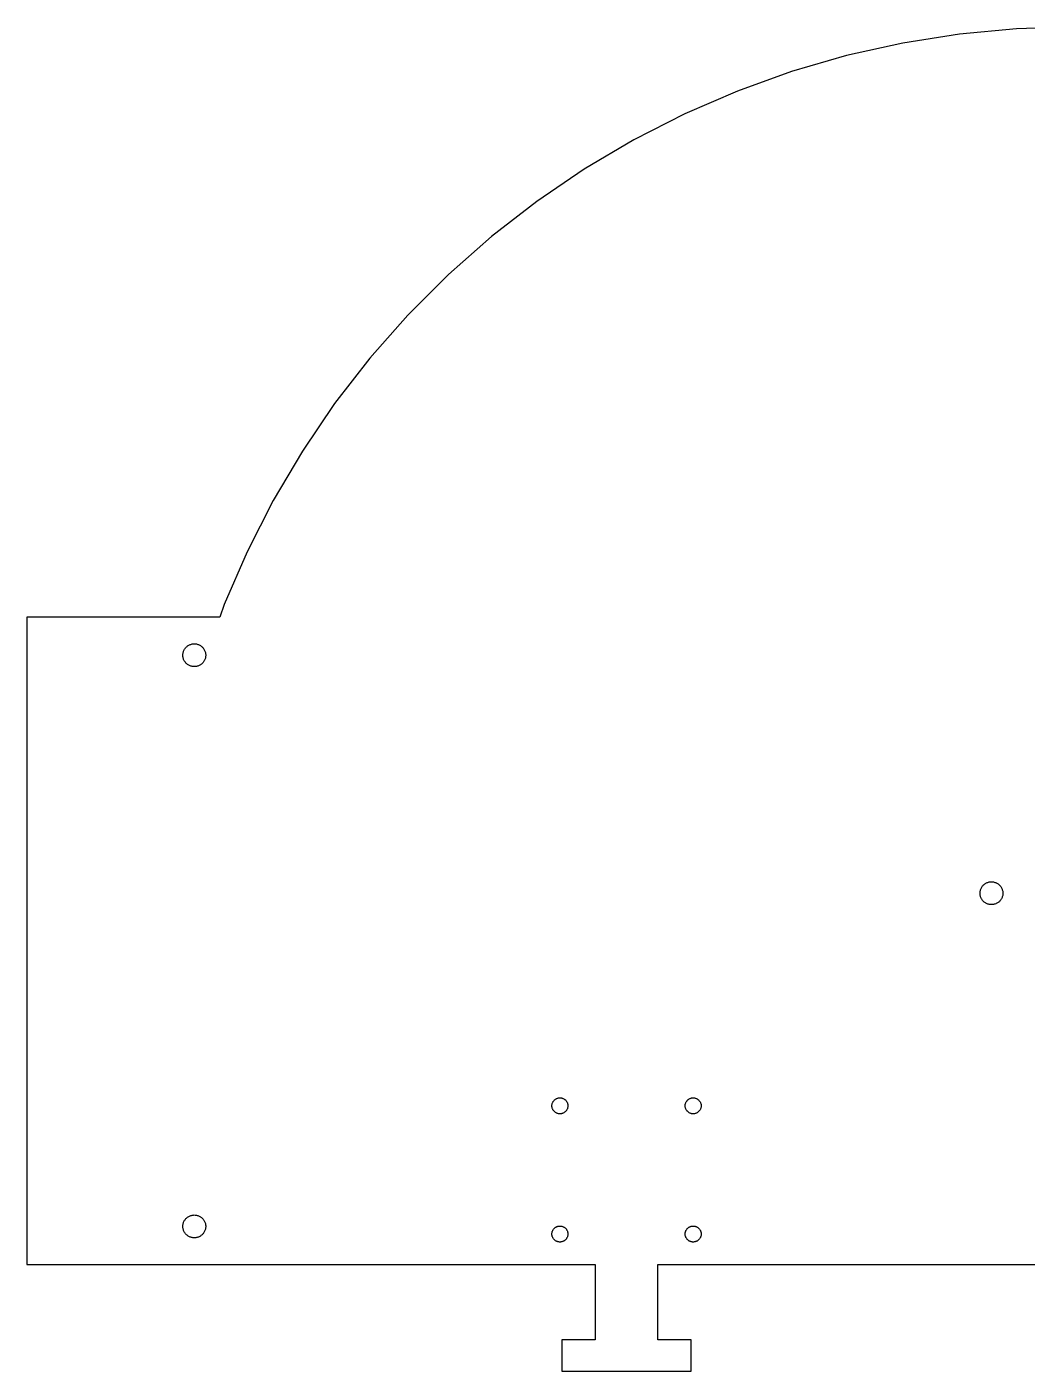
# Model space of a CAD drawing. Header units: metres. Extents: x -275 to 275, y -113 to 240.
# Drawn here: x -275 to -12.3, y -113 to 240 of the extents above; entities that cross this region are included whole.
import ezdxf

# ---------------------------------------------------------------- set-up
doc = ezdxf.new("R2010")
doc.units = ezdxf.units.M

msp = doc.modelspace()

# ---------------------------------------------------------------- linework, layer by layer
for p, q in [((-30.08, 238.108), (-44.9715, 235.749)), ((-15.0697, 239.526), (-30.08, 238.108)), ((0, 240), (-15.0697, 239.526)), ((-44.9715, 235.749), (-59.6856, 232.46)), ((-59.6856, 232.46), (-74.1641, 228.254)), ((-74.1641, 228.254), (-88.3499, 223.146)), ((-88.3499, 223.146), (-102.187, 217.158)), ((-102.187, 217.158), (-115.621, 210.314)), ((-115.621, 210.314), (-128.598, 202.639)), ((-128.598, 202.639), (-141.068, 194.164)), ((-141.068, 194.164), (-152.982, 184.923)), ((-152.982, 184.923), (-164.291, 174.952)), ((-164.291, 174.952), (-174.952, 164.291)), ((-174.952, 164.291), (-184.923, 152.982)), ((-184.923, 152.982), (-194.164, 141.068)), ((-194.164, 141.068), (-202.639, 128.598)), ((-202.639, 128.598), (-210.314, 115.621)), ((-210.314, 115.621), (-217.158, 102.187)), ((-217.158, 102.187), (-223.146, 88.3499)), ((-223.146, 88.3499), (-224.352, 85)), ((-224.352, 85), (-275, 85)), ((-275, 85), (-275, -85)), ((-232.476, 77.6289), (-232.308, 77.7145)), ((-232.308, 77.7145), (-232.135, 77.7893)), ((-232.135, 77.7893), (-231.957, 77.8532)), ((-231.957, 77.8532), (-231.776, 77.9057)), ((-231.776, 77.9057), (-231.592, 77.9469)), ((-231.592, 77.9469), (-231.406, 77.9763)), ((-231.406, 77.9763), (-231.219, 77.9941)), ((-231.219, 77.9941), (-231.03, 78)), ((-231.03, 78), (-230.842, 77.9941)), ((-230.842, 77.9941), (-230.654, 77.9763)), ((-230.654, 77.9763), (-230.468, 77.9469)), ((-230.468, 77.9469), (-230.284, 77.9057)), ((-230.284, 77.9057), (-230.103, 77.8532)), ((-230.103, 77.8532), (-229.926, 77.7893)), ((-229.926, 77.7893), (-229.753, 77.7145)), ((-229.753, 77.7145), (-229.585, 77.6289)), ((-234.03, 75), (-234.024, 75.1884)), ((-234.024, 74.8116), (-234.03, 75)), ((-234.024, 75.1884), (-234.007, 75.376)), ((-234.007, 74.624), (-234.024, 74.8116)), ((-234.007, 75.376), (-233.977, 75.5621)), ((-233.977, 74.4379), (-234.007, 74.624)), ((-233.977, 75.5621), (-233.936, 75.7461)), ((-233.936, 74.2539), (-233.977, 74.4379)), ((-233.936, 75.7461), (-233.883, 75.927)), ((-233.883, 74.073), (-233.936, 74.2539)), ((-233.883, 75.927), (-233.82, 76.1044)), ((-233.82, 76.1044), (-233.745, 76.2773)), ((-233.745, 76.2773), (-233.659, 76.4453)), ((-233.659, 76.4453), (-233.563, 76.6075)), ((-233.563, 76.6075), (-233.457, 76.7634)), ((-233.457, 76.7634), (-233.342, 76.9123)), ((-233.342, 76.9123), (-233.217, 77.0536)), ((-233.217, 77.0536), (-233.084, 77.1869)), ((-233.084, 77.1869), (-232.943, 77.3115)), ((-232.943, 77.3115), (-232.794, 77.427)), ((-232.794, 77.427), (-232.638, 77.533)), ((-232.638, 77.533), (-232.476, 77.6289)), ((-229.585, 77.6289), (-229.423, 77.533)), ((-229.423, 77.533), (-229.267, 77.427)), ((-229.267, 77.427), (-229.118, 77.3115)), ((-229.118, 77.3115), (-228.977, 77.1869)), ((-228.977, 77.1869), (-228.843, 77.0536)), ((-228.843, 77.0536), (-228.719, 76.9123)), ((-228.719, 76.9123), (-228.603, 76.7634)), ((-228.603, 76.7634), (-228.497, 76.6075)), ((-228.497, 76.6075), (-228.401, 76.4453)), ((-228.401, 76.4453), (-228.316, 76.2773)), ((-228.316, 76.2773), (-228.241, 76.1044)), ((-228.241, 76.1044), (-228.177, 75.927)), ((-228.177, 75.927), (-228.125, 75.7461)), ((-228.125, 74.2539), (-228.177, 74.073)), ((-228.125, 75.7461), (-228.083, 75.5621)), ((-228.083, 74.4379), (-228.125, 74.2539)), ((-228.083, 75.5621), (-228.054, 75.376)), ((-228.054, 74.624), (-228.083, 74.4379)), ((-228.054, 75.376), (-228.036, 75.1884)), ((-228.036, 74.8116), (-228.054, 74.624)), ((-228.036, 75.1884), (-228.03, 75)), ((-228.03, 75), (-228.036, 74.8116)), ((-233.82, 73.8956), (-233.883, 74.073)), ((-233.745, 73.7227), (-233.82, 73.8956)), ((-233.659, 73.5547), (-233.745, 73.7227)), ((-233.563, 73.3925), (-233.659, 73.5547)), ((-233.457, 73.2366), (-233.563, 73.3925)), ((-233.342, 73.0877), (-233.457, 73.2366)), ((-233.217, 72.9464), (-233.342, 73.0877)), ((-233.084, 72.8131), (-233.217, 72.9464)), ((-232.943, 72.6885), (-233.084, 72.8131)), ((-232.794, 72.573), (-232.943, 72.6885)), ((-232.638, 72.467), (-232.794, 72.573)), ((-232.476, 72.3711), (-232.638, 72.467)), ((-232.308, 72.2855), (-232.476, 72.3711)), ((-232.135, 72.2107), (-232.308, 72.2855)), ((-231.957, 72.1468), (-232.135, 72.2107)), ((-231.776, 72.0943), (-231.957, 72.1468)), ((-231.592, 72.0531), (-231.776, 72.0943)), ((-231.406, 72.0237), (-231.592, 72.0531)), ((-231.219, 72.0059), (-231.406, 72.0237)), ((-231.03, 72), (-231.219, 72.0059)), ((-230.842, 72.0059), (-231.03, 72)), ((-230.654, 72.0237), (-230.842, 72.0059)), ((-230.468, 72.0531), (-230.654, 72.0237)), ((-230.284, 72.0943), (-230.468, 72.0531)), ((-230.103, 72.1468), (-230.284, 72.0943)), ((-229.926, 72.2107), (-230.103, 72.1468)), ((-229.753, 72.2855), (-229.926, 72.2107)), ((-229.585, 72.3711), (-229.753, 72.2855)), ((-229.423, 72.467), (-229.585, 72.3711)), ((-229.267, 72.573), (-229.423, 72.467)), ((-229.118, 72.6885), (-229.267, 72.573)), ((-228.977, 72.8131), (-229.118, 72.6885)), ((-228.843, 72.9464), (-228.977, 72.8131)), ((-228.719, 73.0877), (-228.843, 72.9464)), ((-228.603, 73.2366), (-228.719, 73.0877)), ((-228.497, 73.3925), (-228.603, 73.2366)), ((-228.401, 73.5547), (-228.497, 73.3925)), ((-228.316, 73.7227), (-228.401, 73.5547)), ((-228.241, 73.8956), (-228.316, 73.7227)), ((-228.177, 74.073), (-228.241, 73.8956)), ((-24.1836, 14.1075), (-24.0777, 14.2634)), ((-24.0777, 14.2634), (-23.9622, 14.4123)), ((-23.9622, 14.4123), (-23.8375, 14.5536)), ((-23.8375, 14.5536), (-23.7043, 14.6869)), ((-23.7043, 14.6869), (-23.5629, 14.8115)), ((-23.5629, 14.8115), (-23.414, 14.927)), ((-23.414, 14.927), (-23.2581, 15.033)), ((-23.2581, 15.033), (-23.0959, 15.1289)), ((-23.0959, 15.1289), (-22.928, 15.2145)), ((-22.928, 15.2145), (-22.755, 15.2893)), ((-22.755, 15.2893), (-22.5777, 15.3532)), ((-22.5777, 15.3532), (-22.3967, 15.4057)), ((-22.3967, 15.4057), (-22.2128, 15.4469)), ((-22.2128, 15.4469), (-22.0266, 15.4763)), ((-22.0266, 15.4763), (-21.839, 15.4941)), ((-21.839, 15.4941), (-21.6506, 15.5)), ((-21.6506, 15.5), (-21.4622, 15.4941)), ((-21.4622, 15.4941), (-21.2746, 15.4763)), ((-21.2746, 15.4763), (-21.0885, 15.4469)), ((-21.0885, 15.4469), (-20.9046, 15.4057)), ((-20.9046, 15.4057), (-20.7236, 15.3532)), ((-20.7236, 15.3532), (-20.5462, 15.2893)), ((-20.5462, 15.2893), (-20.3733, 15.2145)), ((-20.3733, 15.2145), (-20.2054, 15.1289)), ((-20.2054, 15.1289), (-20.0432, 15.033)), ((-20.0432, 15.033), (-19.8873, 14.927)), ((-19.8873, 14.927), (-19.7384, 14.8115)), ((-19.7384, 14.8115), (-19.597, 14.6869)), ((-19.597, 14.6869), (-19.4637, 14.5536)), ((-19.4637, 14.5536), (-19.3391, 14.4123)), ((-19.3391, 14.4123), (-19.2236, 14.2634)), ((-19.2236, 14.2634), (-19.1176, 14.1075)), ((-24.6506, 12.5), (-24.6447, 12.6884)), ((-24.6447, 12.3116), (-24.6506, 12.5)), ((-24.6447, 12.6884), (-24.627, 12.876)), ((-24.627, 12.124), (-24.6447, 12.3116)), ((-24.627, 12.876), (-24.5975, 13.0621)), ((-24.5975, 11.9379), (-24.627, 12.124)), ((-24.5975, 13.0621), (-24.5564, 13.2461)), ((-24.5564, 11.7539), (-24.5975, 11.9379)), ((-24.5564, 13.2461), (-24.5038, 13.427)), ((-24.5038, 11.5729), (-24.5564, 11.7539)), ((-24.5038, 13.427), (-24.44, 13.6044)), ((-24.44, 11.3956), (-24.5038, 11.5729)), ((-24.44, 13.6044), (-24.3651, 13.7773)), ((-24.3651, 11.2227), (-24.44, 11.3956)), ((-24.3651, 13.7773), (-24.2795, 13.9453)), ((-24.2795, 11.0547), (-24.3651, 11.2227)), ((-24.2795, 13.9453), (-24.1836, 14.1075)), ((-24.1836, 10.8925), (-24.2795, 11.0547)), ((-24.0777, 10.7366), (-24.1836, 10.8925)), ((-23.9622, 10.5877), (-24.0777, 10.7366)), ((-19.2236, 10.7366), (-19.3391, 10.5877)), ((-19.1176, 10.8925), (-19.2236, 10.7366)), ((-19.1176, 14.1075), (-19.0217, 13.9453)), ((-19.0217, 11.0547), (-19.1176, 10.8925)), ((-19.0217, 13.9453), (-18.9361, 13.7773)), ((-18.9361, 11.2227), (-19.0217, 11.0547)), ((-18.9361, 13.7773), (-18.8613, 13.6044)), ((-18.8613, 11.3956), (-18.9361, 11.2227)), ((-18.8613, 13.6044), (-18.7975, 13.427)), ((-18.7975, 11.5729), (-18.8613, 11.3956)), ((-18.7975, 13.427), (-18.7449, 13.2461)), ((-18.7449, 11.7539), (-18.7975, 11.5729)), ((-18.7449, 13.2461), (-18.7038, 13.0621)), ((-18.7038, 11.9379), (-18.7449, 11.7539)), ((-18.7038, 13.0621), (-18.6743, 12.876)), ((-18.6743, 12.124), (-18.7038, 11.9379)), ((-18.6743, 12.876), (-18.6566, 12.6884)), ((-18.6566, 12.3116), (-18.6743, 12.124)), ((-18.6566, 12.6884), (-18.6506, 12.5)), ((-18.6506, 12.5), (-18.6566, 12.3116)), ((-23.8375, 10.4464), (-23.9622, 10.5877)), ((-23.7043, 10.3131), (-23.8375, 10.4464)), ((-23.5629, 10.1884), (-23.7043, 10.3131)), ((-23.414, 10.0729), (-23.5629, 10.1884)), ((-23.2581, 9.96701), (-23.414, 10.0729)), ((-23.0959, 9.87108), (-23.2581, 9.96701)), ((-22.928, 9.78551), (-23.0959, 9.87108)), ((-22.755, 9.71066), (-22.928, 9.78551)), ((-22.5777, 9.64682), (-22.755, 9.71066)), ((-22.3967, 9.59424), (-22.5777, 9.64682)), ((-22.2128, 9.55313), (-22.3967, 9.59424)), ((-22.0266, 9.52365), (-22.2128, 9.55313)), ((-21.839, 9.50591), (-22.0266, 9.52365)), ((-21.6506, 9.5), (-21.839, 9.50591)), ((-21.4622, 9.50591), (-21.6506, 9.5)), ((-21.2746, 9.52365), (-21.4622, 9.50591)), ((-21.0885, 9.55313), (-21.2746, 9.52365)), ((-20.9046, 9.59424), (-21.0885, 9.55313)), ((-20.7236, 9.64682), (-20.9046, 9.59424)), ((-20.5462, 9.71066), (-20.7236, 9.64682)), ((-20.3733, 9.78551), (-20.5462, 9.71066)), ((-20.2054, 9.87108), (-20.3733, 9.78551)), ((-20.0432, 9.96701), (-20.2054, 9.87108)), ((-19.8873, 10.0729), (-20.0432, 9.96701)), ((-19.7384, 10.1884), (-19.8873, 10.0729)), ((-19.597, 10.3131), (-19.7384, 10.1884)), ((-19.4637, 10.4464), (-19.597, 10.3131)), ((-19.3391, 10.5877), (-19.4637, 10.4464)), ((-136.9, -42.4392), (-136.84, -42.3216)), ((-136.84, -42.3216), (-136.773, -42.2081)), ((-136.773, -42.2081), (-136.699, -42.099)), ((-136.699, -42.099), (-136.618, -41.9947)), ((-136.618, -41.9947), (-136.531, -41.8958)), ((-136.531, -41.8958), (-136.438, -41.8025)), ((-136.438, -41.8025), (-136.339, -41.7153)), ((-136.339, -41.7153), (-136.234, -41.6344)), ((-136.234, -41.6344), (-136.125, -41.5602)), ((-136.125, -41.5602), (-136.012, -41.4931)), ((-136.012, -41.4931), (-135.894, -41.4332)), ((-135.894, -41.4332), (-135.773, -41.3808)), ((-135.773, -41.3808), (-135.649, -41.3361)), ((-135.649, -41.3361), (-135.522, -41.2993)), ((-135.522, -41.2993), (-135.393, -41.2705)), ((-135.393, -41.2705), (-135.263, -41.2499)), ((-135.263, -41.2499), (-135.132, -41.2375)), ((-135.132, -41.2375), (-135, -41.2333)), ((-135, -41.2333), (-134.868, -41.2375)), ((-134.868, -41.2375), (-134.737, -41.2499)), ((-134.737, -41.2499), (-134.607, -41.2705)), ((-134.607, -41.2705), (-134.478, -41.2993)), ((-134.478, -41.2993), (-134.351, -41.3361)), ((-134.351, -41.3361), (-134.227, -41.3808)), ((-134.227, -41.3808), (-134.106, -41.4332)), ((-134.106, -41.4332), (-133.988, -41.4931)), ((-133.988, -41.4931), (-133.875, -41.5602)), ((-133.875, -41.5602), (-133.766, -41.6344)), ((-133.766, -41.6344), (-133.661, -41.7153)), ((-133.661, -41.7153), (-133.562, -41.8025)), ((-133.562, -41.8025), (-133.469, -41.8958)), ((-133.469, -41.8958), (-133.382, -41.9947)), ((-133.382, -41.9947), (-133.301, -42.099)), ((-133.301, -42.099), (-133.227, -42.2081)), ((-133.227, -42.2081), (-133.16, -42.3216)), ((-133.16, -42.3216), (-133.1, -42.4392)), ((-101.9, -42.4392), (-101.84, -42.3216)), ((-101.84, -42.3216), (-101.773, -42.2081)), ((-101.773, -42.2081), (-101.699, -42.099)), ((-101.699, -42.099), (-101.618, -41.9947)), ((-101.618, -41.9947), (-101.531, -41.8958)), ((-101.531, -41.8958), (-101.438, -41.8025)), ((-101.438, -41.8025), (-101.339, -41.7153)), ((-101.339, -41.7153), (-101.234, -41.6344)), ((-101.234, -41.6344), (-101.125, -41.5602)), ((-101.125, -41.5602), (-101.012, -41.4931)), ((-101.012, -41.4931), (-100.894, -41.4332)), ((-100.894, -41.4332), (-100.773, -41.3808)), ((-100.773, -41.3808), (-100.649, -41.3361)), ((-100.649, -41.3361), (-100.522, -41.2993)), ((-100.522, -41.2993), (-100.393, -41.2705)), ((-100.393, -41.2705), (-100.263, -41.2499)), ((-100.263, -41.2499), (-100.132, -41.2375)), ((-100.132, -41.2375), (-100, -41.2333)), ((-100, -41.2333), (-99.8681, -41.2375)), ((-99.8681, -41.2375), (-99.7368, -41.2499)), ((-99.7368, -41.2499), (-99.6065, -41.2705)), ((-99.6065, -41.2705), (-99.4778, -41.2993)), ((-99.4778, -41.2993), (-99.3511, -41.3361)), ((-99.3511, -41.3361), (-99.2269, -41.3808)), ((-99.2269, -41.3808), (-99.1059, -41.4332)), ((-99.1059, -41.4332), (-98.9883, -41.4931)), ((-98.9883, -41.4931), (-98.8748, -41.5602)), ((-98.8748, -41.5602), (-98.7656, -41.6344)), ((-98.7656, -41.6344), (-98.6614, -41.7153)), ((-98.6614, -41.7153), (-98.5625, -41.8025)), ((-98.5625, -41.8025), (-98.4692, -41.8958)), ((-98.4692, -41.8958), (-98.3819, -41.9947)), ((-98.3819, -41.9947), (-98.3011, -42.099)), ((-98.3011, -42.099), (-98.2269, -42.2081)), ((-98.2269, -42.2081), (-98.1598, -42.3216)), ((-98.1598, -42.3216), (-98.0999, -42.4392)), ((-137.1, -43.3333), (-137.096, -43.2015)), ((-137.096, -43.4652), (-137.1, -43.3333)), ((-137.096, -43.2015), (-137.083, -43.0701)), ((-137.083, -43.5965), (-137.096, -43.4652)), ((-137.083, -43.0701), (-137.063, -42.9398)), ((-137.063, -43.7268), (-137.083, -43.5965)), ((-137.063, -42.9398), (-137.034, -42.8111)), ((-137.034, -43.8556), (-137.063, -43.7268)), ((-137.034, -42.8111), (-136.997, -42.6844)), ((-136.997, -43.9823), (-137.034, -43.8556)), ((-136.997, -42.6844), (-136.953, -42.5603)), ((-136.953, -44.1064), (-136.997, -43.9823)), ((-136.953, -42.5603), (-136.9, -42.4392)), ((-136.9, -44.2275), (-136.953, -44.1064)), ((-136.84, -44.345), (-136.9, -44.2275)), ((-136.773, -44.4586), (-136.84, -44.345)), ((-136.699, -44.5677), (-136.773, -44.4586)), ((-136.618, -44.6719), (-136.699, -44.5677)), ((-136.531, -44.7709), (-136.618, -44.6719)), ((-136.438, -44.8642), (-136.531, -44.7709)), ((-136.339, -44.9514), (-136.438, -44.8642)), ((-136.234, -45.0323), (-136.339, -44.9514)), ((-136.125, -45.1064), (-136.234, -45.0323)), ((-136.012, -45.1736), (-136.125, -45.1064)), ((-135.894, -45.2335), (-136.012, -45.1736)), ((-135.773, -45.2859), (-135.894, -45.2335)), ((-135.649, -45.3306), (-135.773, -45.2859)), ((-135.522, -45.3674), (-135.649, -45.3306)), ((-135.393, -45.3961), (-135.522, -45.3674)), ((-135.263, -45.4168), (-135.393, -45.3961)), ((-135.132, -45.4292), (-135.263, -45.4168)), ((-135, -45.4333), (-135.132, -45.4292)), ((-134.868, -45.4292), (-135, -45.4333)), ((-134.737, -45.4168), (-134.868, -45.4292)), ((-134.607, -45.3961), (-134.737, -45.4168)), ((-134.478, -45.3674), (-134.607, -45.3961)), ((-134.351, -45.3306), (-134.478, -45.3674)), ((-134.227, -45.2859), (-134.351, -45.3306)), ((-134.106, -45.2335), (-134.227, -45.2859)), ((-133.988, -45.1736), (-134.106, -45.2335)), ((-133.875, -45.1064), (-133.988, -45.1736)), ((-133.766, -45.0323), (-133.875, -45.1064)), ((-133.661, -44.9514), (-133.766, -45.0323)), ((-133.562, -44.8642), (-133.661, -44.9514)), ((-133.469, -44.7709), (-133.562, -44.8642)), ((-133.382, -44.6719), (-133.469, -44.7709)), ((-133.301, -44.5677), (-133.382, -44.6719)), ((-133.227, -44.4586), (-133.301, -44.5677)), ((-133.16, -44.345), (-133.227, -44.4586)), ((-133.1, -44.2275), (-133.16, -44.345)), ((-133.1, -42.4392), (-133.047, -42.5603)), ((-133.047, -44.1064), (-133.1, -44.2275)), ((-133.047, -42.5603), (-133.003, -42.6844)), ((-133.003, -43.9823), (-133.047, -44.1064)), ((-133.003, -42.6844), (-132.966, -42.8111)), ((-132.966, -43.8556), (-133.003, -43.9823)), ((-132.966, -42.8111), (-132.937, -42.9398)), ((-132.937, -43.7268), (-132.966, -43.8556)), ((-132.937, -42.9398), (-132.917, -43.0701)), ((-132.917, -43.5965), (-132.937, -43.7268)), ((-132.917, -43.0701), (-132.904, -43.2015)), ((-132.904, -43.4652), (-132.917, -43.5965)), ((-132.904, -43.2015), (-132.9, -43.3333)), ((-132.9, -43.3333), (-132.904, -43.4652)), ((-102.1, -43.3333), (-102.096, -43.2015)), ((-102.096, -43.4652), (-102.1, -43.3333)), ((-102.096, -43.2015), (-102.083, -43.0701)), ((-102.083, -43.5965), (-102.096, -43.4652)), ((-102.083, -43.0701), (-102.063, -42.9398)), ((-102.063, -43.7268), (-102.083, -43.5965)), ((-102.063, -42.9398), (-102.034, -42.8111)), ((-102.034, -43.8556), (-102.063, -43.7268)), ((-102.034, -42.8111), (-101.997, -42.6844)), ((-101.997, -43.9823), (-102.034, -43.8556)), ((-101.997, -42.6844), (-101.953, -42.5603)), ((-101.953, -44.1064), (-101.997, -43.9823)), ((-101.953, -42.5603), (-101.9, -42.4392)), ((-101.9, -44.2275), (-101.953, -44.1064)), ((-101.84, -44.345), (-101.9, -44.2275)), ((-101.773, -44.4586), (-101.84, -44.345)), ((-101.699, -44.5677), (-101.773, -44.4586)), ((-101.618, -44.6719), (-101.699, -44.5677)), ((-101.531, -44.7709), (-101.618, -44.6719)), ((-101.438, -44.8642), (-101.531, -44.7709)), ((-101.339, -44.9514), (-101.438, -44.8642)), ((-101.234, -45.0323), (-101.339, -44.9514)), ((-101.125, -45.1064), (-101.234, -45.0323)), ((-101.012, -45.1736), (-101.125, -45.1064)), ((-100.894, -45.2335), (-101.012, -45.1736)), ((-100.773, -45.2859), (-100.894, -45.2335)), ((-100.649, -45.3306), (-100.773, -45.2859)), ((-100.522, -45.3674), (-100.649, -45.3306)), ((-100.393, -45.3961), (-100.522, -45.3674)), ((-100.263, -45.4168), (-100.393, -45.3961)), ((-100.132, -45.4292), (-100.263, -45.4168)), ((-100, -45.4333), (-100.132, -45.4292)), ((-99.8681, -45.4292), (-100, -45.4333)), ((-99.7368, -45.4168), (-99.8681, -45.4292)), ((-99.6065, -45.3961), (-99.7368, -45.4168)), ((-99.4778, -45.3674), (-99.6065, -45.3961)), ((-99.3511, -45.3306), (-99.4778, -45.3674)), ((-99.2269, -45.2859), (-99.3511, -45.3306)), ((-99.1059, -45.2335), (-99.2269, -45.2859)), ((-98.9883, -45.1736), (-99.1059, -45.2335)), ((-98.8748, -45.1064), (-98.9883, -45.1736)), ((-98.7656, -45.0323), (-98.8748, -45.1064)), ((-98.6614, -44.9514), (-98.7656, -45.0323)), ((-98.5625, -44.8642), (-98.6614, -44.9514)), ((-98.4692, -44.7709), (-98.5625, -44.8642)), ((-98.3819, -44.6719), (-98.4692, -44.7709)), ((-98.3011, -44.5677), (-98.3819, -44.6719)), ((-98.2269, -44.4586), (-98.3011, -44.5677)), ((-98.1598, -44.345), (-98.2269, -44.4586)), ((-98.0999, -44.2275), (-98.1598, -44.345)), ((-98.0999, -42.4392), (-98.0475, -42.5603)), ((-98.0475, -44.1064), (-98.0999, -44.2275)), ((-98.0475, -42.5603), (-98.0028, -42.6844)), ((-98.0028, -43.9823), (-98.0475, -44.1064)), ((-98.0028, -42.6844), (-97.966, -42.8111)), ((-97.966, -43.8556), (-98.0028, -43.9823)), ((-97.966, -42.8111), (-97.9372, -42.9398)), ((-97.9372, -43.7268), (-97.966, -43.8556)), ((-97.9372, -42.9398), (-97.9165, -43.0701)), ((-97.9165, -43.5965), (-97.9372, -43.7268)), ((-97.9165, -43.0701), (-97.9041, -43.2015)), ((-97.9041, -43.4652), (-97.9165, -43.5965)), ((-97.9041, -43.2015), (-97.9, -43.3333)), ((-97.9, -43.3333), (-97.9041, -43.4652)), ((-233.936, -74.2539), (-233.883, -74.073)), ((-233.883, -74.073), (-233.82, -73.8956)), ((-233.82, -73.8956), (-233.745, -73.7227)), ((-233.745, -73.7227), (-233.659, -73.5547)), ((-233.659, -73.5547), (-233.563, -73.3925)), ((-233.563, -73.3925), (-233.457, -73.2366)), ((-233.457, -73.2366), (-233.342, -73.0877)), ((-233.342, -73.0877), (-233.217, -72.9464)), ((-233.217, -72.9464), (-233.084, -72.8131)), ((-233.084, -72.8131), (-232.943, -72.6885)), ((-232.943, -72.6885), (-232.794, -72.573)), ((-232.794, -72.573), (-232.638, -72.467)), ((-232.638, -72.467), (-232.476, -72.3711)), ((-232.476, -72.3711), (-232.308, -72.2855)), ((-232.308, -72.2855), (-232.135, -72.2107)), ((-232.135, -72.2107), (-231.957, -72.1468)), ((-231.957, -72.1468), (-231.776, -72.0943)), ((-231.776, -72.0943), (-231.592, -72.0531)), ((-231.592, -72.0531), (-231.406, -72.0237)), ((-231.406, -72.0237), (-231.219, -72.0059)), ((-231.219, -72.0059), (-231.03, -72)), ((-231.03, -72), (-230.842, -72.0059)), ((-230.842, -72.0059), (-230.654, -72.0237)), ((-230.654, -72.0237), (-230.468, -72.0531)), ((-230.468, -72.0531), (-230.284, -72.0943)), ((-230.284, -72.0943), (-230.103, -72.1468)), ((-230.103, -72.1468), (-229.926, -72.2107)), ((-229.926, -72.2107), (-229.753, -72.2855)), ((-229.753, -72.2855), (-229.585, -72.3711)), ((-229.585, -72.3711), (-229.423, -72.467)), ((-229.423, -72.467), (-229.267, -72.573)), ((-229.267, -72.573), (-229.118, -72.6885)), ((-229.118, -72.6885), (-228.977, -72.8131)), ((-228.977, -72.8131), (-228.843, -72.9464)), ((-228.843, -72.9464), (-228.719, -73.0877)), ((-228.719, -73.0877), (-228.603, -73.2366)), ((-228.603, -73.2366), (-228.497, -73.3925)), ((-228.497, -73.3925), (-228.401, -73.5547)), ((-228.401, -73.5547), (-228.316, -73.7227)), ((-228.316, -73.7227), (-228.241, -73.8956)), ((-228.241, -73.8956), (-228.177, -74.073)), ((-228.177, -74.073), (-228.125, -74.2539)), ((-234.03, -75), (-234.024, -74.8116)), ((-234.024, -75.1884), (-234.03, -75)), ((-234.024, -74.8116), (-234.007, -74.624)), ((-234.007, -75.376), (-234.024, -75.1884)), ((-234.007, -74.624), (-233.977, -74.4379)), ((-233.977, -75.5621), (-234.007, -75.376)), ((-233.977, -74.4379), (-233.936, -74.2539)), ((-233.936, -75.7461), (-233.977, -75.5621)), ((-233.883, -75.927), (-233.936, -75.7461)), ((-233.82, -76.1044), (-233.883, -75.927)), ((-233.745, -76.2773), (-233.82, -76.1044)), ((-233.659, -76.4453), (-233.745, -76.2773)), ((-233.563, -76.6075), (-233.659, -76.4453)), ((-233.457, -76.7634), (-233.563, -76.6075)), ((-233.342, -76.9123), (-233.457, -76.7634)), ((-233.217, -77.0536), (-233.342, -76.9123)), ((-233.084, -77.1869), (-233.217, -77.0536)), ((-232.943, -77.3115), (-233.084, -77.1869)), ((-232.794, -77.427), (-232.943, -77.3115)), ((-232.638, -77.533), (-232.794, -77.427)), ((-232.476, -77.6289), (-232.638, -77.533)), ((-232.308, -77.7145), (-232.476, -77.6289)), ((-229.585, -77.6289), (-229.753, -77.7145)), ((-229.423, -77.533), (-229.585, -77.6289)), ((-229.267, -77.427), (-229.423, -77.533)), ((-229.118, -77.3115), (-229.267, -77.427)), ((-228.977, -77.1869), (-229.118, -77.3115)), ((-228.843, -77.0536), (-228.977, -77.1869)), ((-228.719, -76.9123), (-228.843, -77.0536)), ((-228.603, -76.7634), (-228.719, -76.9123)), ((-228.497, -76.6075), (-228.603, -76.7634)), ((-228.401, -76.4453), (-228.497, -76.6075)), ((-228.316, -76.2773), (-228.401, -76.4453)), ((-228.241, -76.1044), (-228.316, -76.2773)), ((-228.177, -75.927), (-228.241, -76.1044)), ((-228.125, -75.7461), (-228.177, -75.927)), ((-228.125, -74.2539), (-228.083, -74.4379)), ((-228.083, -75.5621), (-228.125, -75.7461)), ((-228.083, -74.4379), (-228.054, -74.624)), ((-228.054, -75.376), (-228.083, -75.5621)), ((-228.054, -74.624), (-228.036, -74.8116)), ((-228.036, -75.1884), (-228.054, -75.376)), ((-228.036, -74.8116), (-228.03, -75)), ((-228.03, -75), (-228.036, -75.1884)), ((-137.1, -77), (-137.096, -76.8681)), ((-137.096, -77.1319), (-137.1, -77)), ((-137.096, -76.8681), (-137.083, -76.7368)), ((-137.083, -77.2632), (-137.096, -77.1319)), ((-137.083, -76.7368), (-137.063, -76.6065)), ((-137.063, -77.3935), (-137.083, -77.2632)), ((-137.063, -76.6065), (-137.034, -76.4778)), ((-137.034, -77.5222), (-137.063, -77.3935)), ((-137.034, -76.4778), (-136.997, -76.3511)), ((-136.997, -77.6489), (-137.034, -77.5222)), ((-136.997, -76.3511), (-136.953, -76.2269)), ((-136.953, -77.7731), (-136.997, -77.6489)), ((-136.953, -76.2269), (-136.9, -76.1059)), ((-136.9, -76.1059), (-136.84, -75.9883)), ((-136.84, -75.9883), (-136.773, -75.8748)), ((-136.773, -75.8748), (-136.699, -75.7656)), ((-136.699, -75.7656), (-136.618, -75.6614)), ((-136.618, -75.6614), (-136.531, -75.5625)), ((-136.531, -75.5625), (-136.438, -75.4692)), ((-136.438, -75.4692), (-136.339, -75.3819)), ((-136.339, -75.3819), (-136.234, -75.3011)), ((-136.234, -75.3011), (-136.125, -75.2269)), ((-136.125, -75.2269), (-136.012, -75.1598)), ((-136.012, -75.1598), (-135.894, -75.0999)), ((-135.894, -75.0999), (-135.773, -75.0475)), ((-135.773, -75.0475), (-135.649, -75.0028)), ((-135.649, -75.0028), (-135.522, -74.966)), ((-135.522, -74.966), (-135.393, -74.9372)), ((-135.393, -74.9372), (-135.263, -74.9165)), ((-135.263, -74.9165), (-135.132, -74.9041)), ((-135.132, -74.9041), (-135, -74.9)), ((-135, -74.9), (-134.868, -74.9041)), ((-134.868, -74.9041), (-134.737, -74.9165)), ((-134.737, -74.9165), (-134.607, -74.9372)), ((-134.607, -74.9372), (-134.478, -74.966)), ((-134.478, -74.966), (-134.351, -75.0028)), ((-134.351, -75.0028), (-134.227, -75.0475)), ((-134.227, -75.0475), (-134.106, -75.0999)), ((-134.106, -75.0999), (-133.988, -75.1598)), ((-133.988, -75.1598), (-133.875, -75.2269)), ((-133.875, -75.2269), (-133.766, -75.3011)), ((-133.766, -75.3011), (-133.661, -75.3819)), ((-133.661, -75.3819), (-133.562, -75.4692)), ((-133.562, -75.4692), (-133.469, -75.5625)), ((-133.469, -75.5625), (-133.382, -75.6614)), ((-133.382, -75.6614), (-133.301, -75.7656)), ((-133.301, -75.7656), (-133.227, -75.8748)), ((-133.227, -75.8748), (-133.16, -75.9883)), ((-133.16, -75.9883), (-133.1, -76.1059)), ((-133.1, -76.1059), (-133.047, -76.2269)), ((-133.047, -76.2269), (-133.003, -76.3511)), ((-133.003, -77.6489), (-133.047, -77.7731)), ((-133.003, -76.3511), (-132.966, -76.4778)), ((-132.966, -77.5222), (-133.003, -77.6489)), ((-132.966, -76.4778), (-132.937, -76.6065)), ((-132.937, -77.3935), (-132.966, -77.5222)), ((-132.937, -76.6065), (-132.917, -76.7368)), ((-132.917, -77.2632), (-132.937, -77.3935)), ((-132.917, -76.7368), (-132.904, -76.8681)), ((-132.904, -77.1319), (-132.917, -77.2632)), ((-132.904, -76.8681), (-132.9, -77)), ((-132.9, -77), (-132.904, -77.1319)), ((-102.1, -77), (-102.096, -76.8681)), ((-102.096, -77.1319), (-102.1, -77)), ((-102.096, -76.8681), (-102.083, -76.7368)), ((-102.083, -77.2632), (-102.096, -77.1319)), ((-102.083, -76.7368), (-102.063, -76.6065)), ((-102.063, -77.3935), (-102.083, -77.2632)), ((-102.063, -76.6065), (-102.034, -76.4778)), ((-102.034, -77.5222), (-102.063, -77.3935)), ((-102.034, -76.4778), (-101.997, -76.3511)), ((-101.997, -77.6489), (-102.034, -77.5222)), ((-101.997, -76.3511), (-101.953, -76.2269)), ((-101.953, -77.7731), (-101.997, -77.6489)), ((-101.953, -76.2269), (-101.9, -76.1059)), ((-101.9, -76.1059), (-101.84, -75.9883)), ((-101.84, -75.9883), (-101.773, -75.8748)), ((-101.773, -75.8748), (-101.699, -75.7656)), ((-101.699, -75.7656), (-101.618, -75.6614)), ((-101.618, -75.6614), (-101.531, -75.5625)), ((-101.531, -75.5625), (-101.438, -75.4692)), ((-101.438, -75.4692), (-101.339, -75.3819)), ((-101.339, -75.3819), (-101.234, -75.3011)), ((-101.234, -75.3011), (-101.125, -75.2269)), ((-101.125, -75.2269), (-101.012, -75.1598)), ((-101.012, -75.1598), (-100.894, -75.0999)), ((-100.894, -75.0999), (-100.773, -75.0475)), ((-100.773, -75.0475), (-100.649, -75.0028)), ((-100.649, -75.0028), (-100.522, -74.966)), ((-100.522, -74.966), (-100.393, -74.9372)), ((-100.393, -74.9372), (-100.263, -74.9165)), ((-100.263, -74.9165), (-100.132, -74.9041)), ((-100.132, -74.9041), (-100, -74.9)), ((-100, -74.9), (-99.8681, -74.9041)), ((-99.8681, -74.9041), (-99.7368, -74.9165)), ((-99.7368, -74.9165), (-99.6065, -74.9372)), ((-99.6065, -74.9372), (-99.4778, -74.966)), ((-99.4778, -74.966), (-99.3511, -75.0028)), ((-99.3511, -75.0028), (-99.2269, -75.0475)), ((-99.2269, -75.0475), (-99.1059, -75.0999)), ((-99.1059, -75.0999), (-98.9883, -75.1598)), ((-98.9883, -75.1598), (-98.8748, -75.2269)), ((-98.8748, -75.2269), (-98.7656, -75.3011)), ((-98.7656, -75.3011), (-98.6614, -75.3819)), ((-98.6614, -75.3819), (-98.5625, -75.4692)), ((-98.5625, -75.4692), (-98.4692, -75.5625)), ((-98.4692, -75.5625), (-98.3819, -75.6614)), ((-98.3819, -75.6614), (-98.3011, -75.7656)), ((-98.3011, -75.7656), (-98.2269, -75.8748)), ((-98.2269, -75.8748), (-98.1598, -75.9883)), ((-98.1598, -75.9883), (-98.0999, -76.1059)), ((-98.0999, -76.1059), (-98.0475, -76.2269)), ((-98.0475, -76.2269), (-98.0028, -76.3511)), ((-98.0028, -77.6489), (-98.0475, -77.7731)), ((-98.0028, -76.3511), (-97.966, -76.4778)), ((-97.966, -77.5222), (-98.0028, -77.6489)), ((-97.966, -76.4778), (-97.9372, -76.6065)), ((-97.9372, -77.3935), (-97.966, -77.5222)), ((-97.9372, -76.6065), (-97.9165, -76.7368)), ((-97.9165, -77.2632), (-97.9372, -77.3935)), ((-97.9165, -76.7368), (-97.9041, -76.8681)), ((-97.9041, -77.1319), (-97.9165, -77.2632)), ((-97.9041, -76.8681), (-97.9, -77)), ((-97.9, -77), (-97.9041, -77.1319)), ((-232.135, -77.7893), (-232.308, -77.7145)), ((-231.957, -77.8532), (-232.135, -77.7893)), ((-231.776, -77.9057), (-231.957, -77.8532)), ((-231.592, -77.9469), (-231.776, -77.9057)), ((-231.406, -77.9763), (-231.592, -77.9469)), ((-231.219, -77.9941), (-231.406, -77.9763)), ((-231.03, -78), (-231.219, -77.9941)), ((-230.842, -77.9941), (-231.03, -78)), ((-230.654, -77.9763), (-230.842, -77.9941)), ((-230.468, -77.9469), (-230.654, -77.9763)), ((-230.284, -77.9057), (-230.468, -77.9469)), ((-230.103, -77.8532), (-230.284, -77.9057)), ((-229.926, -77.7893), (-230.103, -77.8532)), ((-229.753, -77.7145), (-229.926, -77.7893)), ((-136.9, -77.8941), (-136.953, -77.7731)), ((-136.84, -78.0117), (-136.9, -77.8941)), ((-136.773, -78.1252), (-136.84, -78.0117)), ((-136.699, -78.2343), (-136.773, -78.1252)), ((-136.618, -78.3386), (-136.699, -78.2343)), ((-136.531, -78.4375), (-136.618, -78.3386)), ((-136.438, -78.5308), (-136.531, -78.4375)), ((-136.339, -78.6181), (-136.438, -78.5308)), ((-136.234, -78.6989), (-136.339, -78.6181)), ((-136.125, -78.7731), (-136.234, -78.6989)), ((-136.012, -78.8402), (-136.125, -78.7731)), ((-135.894, -78.9001), (-136.012, -78.8402)), ((-135.773, -78.9525), (-135.894, -78.9001)), ((-135.649, -78.9972), (-135.773, -78.9525)), ((-135.522, -79.034), (-135.649, -78.9972)), ((-135.393, -79.0628), (-135.522, -79.034)), ((-135.263, -79.0834), (-135.393, -79.0628)), ((-135.132, -79.0959), (-135.263, -79.0834)), ((-135, -79.1), (-135.132, -79.0959)), ((-134.868, -79.0959), (-135, -79.1)), ((-134.737, -79.0834), (-134.868, -79.0959)), ((-134.607, -79.0628), (-134.737, -79.0834)), ((-134.478, -79.034), (-134.607, -79.0628)), ((-134.351, -78.9972), (-134.478, -79.034)), ((-134.227, -78.9525), (-134.351, -78.9972)), ((-134.106, -78.9001), (-134.227, -78.9525)), ((-133.988, -78.8402), (-134.106, -78.9001)), ((-133.875, -78.7731), (-133.988, -78.8402)), ((-133.766, -78.6989), (-133.875, -78.7731)), ((-133.661, -78.6181), (-133.766, -78.6989)), ((-133.562, -78.5308), (-133.661, -78.6181)), ((-133.469, -78.4375), (-133.562, -78.5308)), ((-133.382, -78.3386), (-133.469, -78.4375)), ((-133.301, -78.2343), (-133.382, -78.3386)), ((-133.227, -78.1252), (-133.301, -78.2343)), ((-133.16, -78.0117), (-133.227, -78.1252)), ((-133.1, -77.8941), (-133.16, -78.0117)), ((-133.047, -77.7731), (-133.1, -77.8941)), ((-101.9, -77.8941), (-101.953, -77.7731)), ((-101.84, -78.0117), (-101.9, -77.8941)), ((-101.773, -78.1252), (-101.84, -78.0117)), ((-101.699, -78.2343), (-101.773, -78.1252)), ((-101.618, -78.3386), (-101.699, -78.2343)), ((-101.531, -78.4375), (-101.618, -78.3386)), ((-101.438, -78.5308), (-101.531, -78.4375)), ((-101.339, -78.6181), (-101.438, -78.5308)), ((-101.234, -78.6989), (-101.339, -78.6181)), ((-101.125, -78.7731), (-101.234, -78.6989)), ((-101.012, -78.8402), (-101.125, -78.7731)), ((-100.894, -78.9001), (-101.012, -78.8402)), ((-100.773, -78.9525), (-100.894, -78.9001)), ((-100.649, -78.9972), (-100.773, -78.9525)), ((-100.522, -79.034), (-100.649, -78.9972)), ((-100.393, -79.0628), (-100.522, -79.034)), ((-100.263, -79.0834), (-100.393, -79.0628)), ((-100.132, -79.0959), (-100.263, -79.0834)), ((-100, -79.1), (-100.132, -79.0959)), ((-99.8681, -79.0959), (-100, -79.1)), ((-99.7368, -79.0834), (-99.8681, -79.0959)), ((-99.6065, -79.0628), (-99.7368, -79.0834)), ((-99.4778, -79.034), (-99.6065, -79.0628)), ((-99.3511, -78.9972), (-99.4778, -79.034)), ((-99.2269, -78.9525), (-99.3511, -78.9972)), ((-99.1059, -78.9001), (-99.2269, -78.9525)), ((-98.9883, -78.8402), (-99.1059, -78.9001)), ((-98.8748, -78.7731), (-98.9883, -78.8402)), ((-98.7656, -78.6989), (-98.8748, -78.7731)), ((-98.6614, -78.6181), (-98.7656, -78.6989)), ((-98.5625, -78.5308), (-98.6614, -78.6181)), ((-98.4692, -78.4375), (-98.5625, -78.5308)), ((-98.3819, -78.3386), (-98.4692, -78.4375)), ((-98.3011, -78.2343), (-98.3819, -78.3386)), ((-98.2269, -78.1252), (-98.3011, -78.2343)), ((-98.1598, -78.0117), (-98.2269, -78.1252)), ((-98.0999, -77.8941), (-98.1598, -78.0117)), ((-98.0475, -77.7731), (-98.0999, -77.8941)), ((-275, -85), (-125.75, -85)), ((-125.75, -85), (-125.75, -104.75)), ((-109.25, -104.75), (-109.25, -85)), ((-109.25, -85), (109.25, -85)), ((-125.75, -104.75), (-134.5, -104.75)), ((-134.5, -104.75), (-134.5, -113)), ((-100.5, -104.75), (-109.25, -104.75)), ((-100.5, -113), (-100.5, -104.75)), ((-134.5, -113), (-100.5, -113))]:
    msp.add_line(p, q)

doc.saveas('drawing.dxf')
